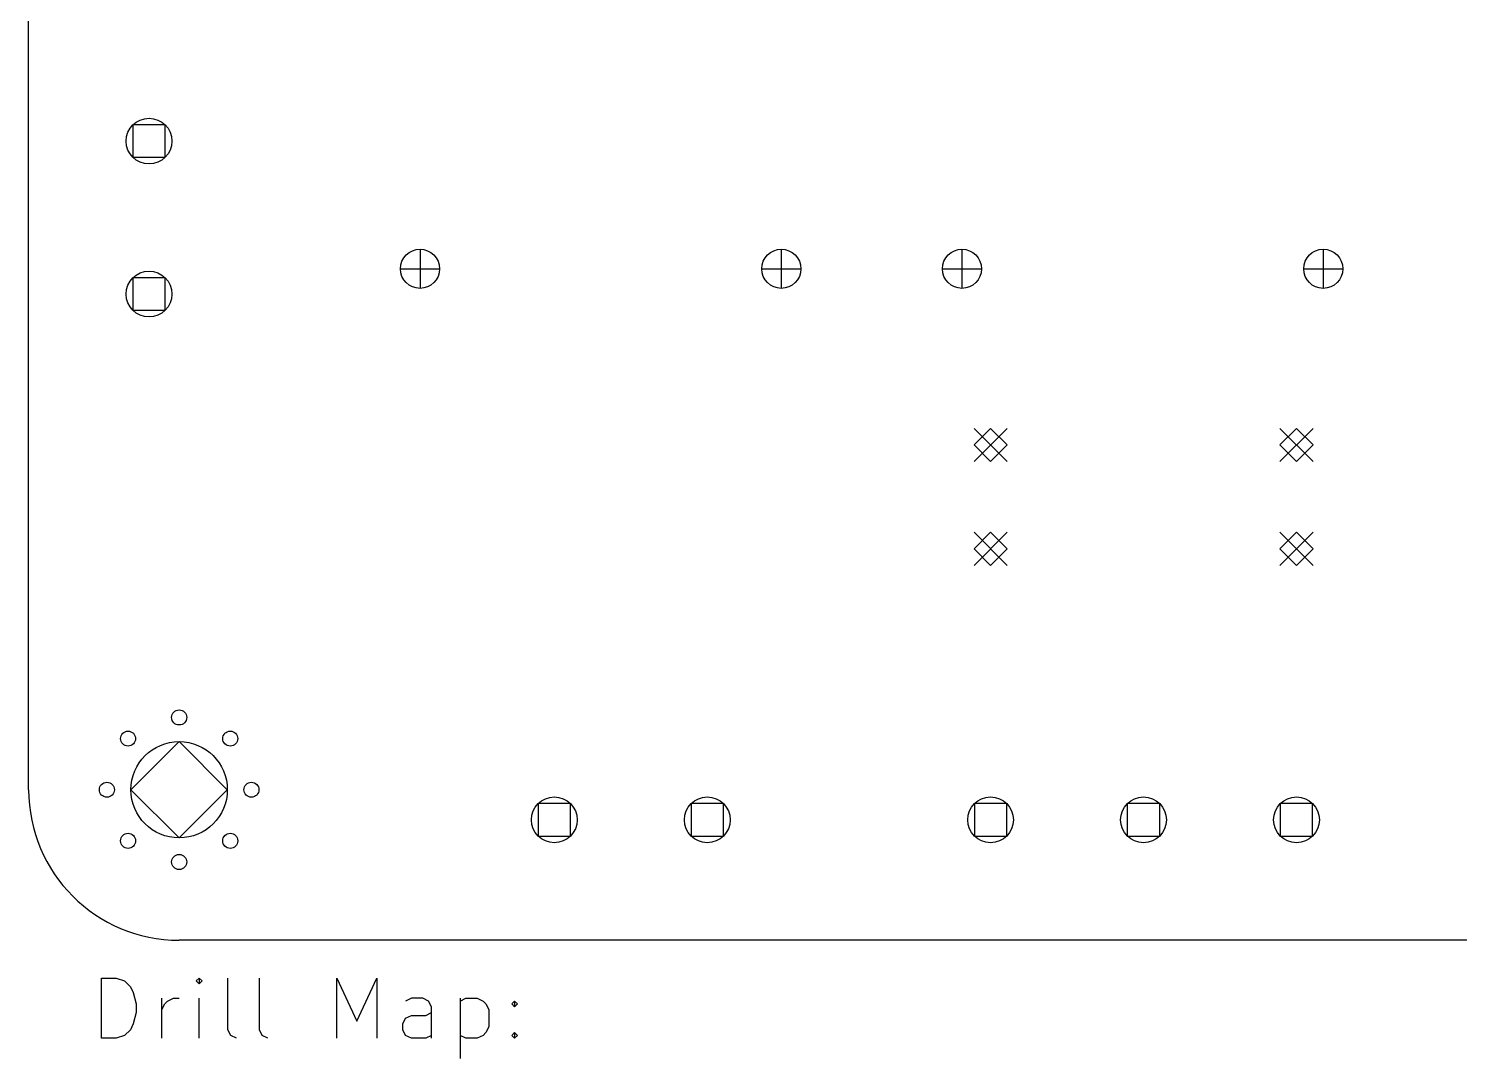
# Model space of a CAD drawing. Extents: x 1.88 to 5.91, y -7.11 to -1.57.
# Drawn here: x 1.968 to 3.839, y -5.666 to -4.32 of the extents above; entities that cross this region are included whole.
import ezdxf

# ---------------------------------------------------------------- set-up
doc = ezdxf.new("R2010")
doc.units = 0
doc.header["$MEASUREMENT"] = 0
doc.layers.add('BLACK', color=7, linetype='CONTINUOUS')

msp = doc.modelspace()

# ---------------------------------------------------------------- linework, layer by layer
at = {"layer": 'BLACK', "linetype": 'CONTINUOUS'}
for p, q in [((1.9685, -5.31496), (1.9685, -1.77165)), ((2.14714, -4.44577), (2.10483, -4.44577)), ((2.10483, -4.44577), (2.10483, -4.48809)), ((2.14714, -4.48809), (2.14714, -4.44577)), ((2.10483, -4.48809), (2.14714, -4.48809)), ((2.48031, -4.60827), (2.48031, -4.65945)), ((2.95276, -4.60827), (2.95276, -4.65945)), ((3.18898, -4.60827), (3.18898, -4.65945)), ((3.66142, -4.60827), (3.66142, -4.65945)), ((2.45472, -4.63386), (2.50591, -4.63386)), ((2.92717, -4.63386), (2.97835, -4.63386)), ((3.16339, -4.63386), (3.21457, -4.63386)), ((3.63583, -4.63386), (3.68701, -4.63386)), ((2.14714, -4.64577), (2.10483, -4.64577)), ((2.10483, -4.64577), (2.10483, -4.68809)), ((2.14714, -4.68809), (2.14714, -4.64577)), ((2.10483, -4.68809), (2.14714, -4.68809)), ((3.20472, -4.84252), (3.24803, -4.88583)), ((3.24803, -4.84252), (3.20472, -4.88583)), ((3.22638, -4.84252), (3.20472, -4.86417)), ((3.24803, -4.86417), (3.22638, -4.84252)), ((3.60472, -4.84252), (3.64803, -4.88583)), ((3.64803, -4.84252), (3.60472, -4.88583)), ((3.62638, -4.84252), (3.60472, -4.86417)), ((3.64803, -4.86417), (3.62638, -4.84252)), ((3.20472, -4.86417), (3.22638, -4.88583)), ((3.22638, -4.88583), (3.24803, -4.86417)), ((3.60472, -4.86417), (3.62638, -4.88583)), ((3.62638, -4.88583), (3.64803, -4.86417)), ((3.20472, -4.97835), (3.24803, -5.02165)), ((3.24803, -4.97835), (3.20472, -5.02165)), ((3.22638, -4.97835), (3.20472, -5)), ((3.24803, -5), (3.22638, -4.97835)), ((3.60472, -4.97835), (3.64803, -5.02165)), ((3.64803, -4.97835), (3.60472, -5.02165)), ((3.62638, -4.97835), (3.60472, -5)), ((3.64803, -5), (3.62638, -4.97835)), ((3.20472, -5), (3.22638, -5.02165)), ((3.22638, -5.02165), (3.24803, -5)), ((3.60472, -5), (3.62638, -5.02165)), ((3.62638, -5.02165), (3.64803, -5)), ((2.16535, -5.25197), (2.10236, -5.31496)), ((2.22835, -5.31496), (2.16535, -5.25197)), ((2.10236, -5.31496), (2.16535, -5.37795)), ((2.16535, -5.37795), (2.22835, -5.31496)), ((2.67706, -5.33317), (2.63475, -5.33317)), ((2.63475, -5.33317), (2.63475, -5.37549)), ((2.67706, -5.37549), (2.67706, -5.33317)), ((2.87706, -5.33317), (2.83475, -5.33317)), ((2.83475, -5.33317), (2.83475, -5.37549)), ((2.87706, -5.37549), (2.87706, -5.33317)), ((3.24754, -5.33317), (3.20522, -5.33317)), ((3.20522, -5.33317), (3.20522, -5.37549)), ((3.24754, -5.37549), (3.24754, -5.33317)), ((3.44754, -5.33317), (3.40522, -5.33317)), ((3.40522, -5.33317), (3.40522, -5.37549)), ((3.44754, -5.37549), (3.44754, -5.33317)), ((3.64754, -5.33317), (3.60522, -5.33317)), ((3.60522, -5.33317), (3.60522, -5.37549)), ((3.64754, -5.37549), (3.64754, -5.33317)), ((2.63475, -5.37549), (2.67706, -5.37549)), ((2.83475, -5.37549), (2.87706, -5.37549)), ((3.20522, -5.37549), (3.24754, -5.37549)), ((3.40522, -5.37549), (3.44754, -5.37549)), ((3.60522, -5.37549), (3.64754, -5.37549)), ((5.70866, -5.51181), (2.16535, -5.51181)), ((2.06402, -5.63995), (2.06402, -5.56121)), ((2.06402, -5.56121), (2.08277, -5.56121)), ((2.08277, -5.56121), (2.09402, -5.56496)), ((2.09402, -5.56496), (2.10152, -5.57246)), ((2.10152, -5.57246), (2.10527, -5.57996)), ((2.19151, -5.56121), (2.18776, -5.56496)), ((2.18776, -5.56496), (2.19151, -5.56871)), ((2.19526, -5.56496), (2.19151, -5.56121)), ((2.19151, -5.56121), (2.19151, -5.56871)), ((2.19151, -5.56871), (2.19526, -5.56496)), ((2.229, -5.6287), (2.229, -5.56121)), ((2.27025, -5.6287), (2.27025, -5.56121)), ((2.37148, -5.63995), (2.37148, -5.56121)), ((2.37148, -5.56121), (2.39773, -5.61745)), ((2.39773, -5.61745), (2.42398, -5.56121)), ((2.42398, -5.56121), (2.42398, -5.63995)), ((2.10527, -5.57996), (2.10902, -5.59496)), ((2.14276, -5.63995), (2.14276, -5.58746)), ((2.14651, -5.59496), (2.15026, -5.59121)), ((2.15026, -5.59121), (2.15776, -5.58746)), ((2.15776, -5.58746), (2.16526, -5.58746)), ((2.19151, -5.63995), (2.19151, -5.58746)), ((2.46897, -5.58746), (2.46147, -5.59121)), ((2.48397, -5.58746), (2.46897, -5.58746)), ((2.49147, -5.59121), (2.48397, -5.58746)), ((2.49522, -5.59871), (2.49147, -5.59121)), ((2.53271, -5.58746), (2.53271, -5.6662)), ((2.53271, -5.59121), (2.54021, -5.58746)), ((2.54021, -5.58746), (2.55521, -5.58746)), ((2.55521, -5.58746), (2.56271, -5.59121)), ((2.56271, -5.59121), (2.56646, -5.59496)), ((2.60021, -5.59496), (2.60396, -5.59121)), ((2.60396, -5.59121), (2.60771, -5.59496)), ((2.60396, -5.59121), (2.60396, -5.59871)), ((2.10902, -5.60621), (2.10527, -5.6212)), ((2.10902, -5.59496), (2.10902, -5.60621)), ((2.14276, -5.60246), (2.14651, -5.59496)), ((2.46147, -5.6137), (2.46897, -5.60996)), ((2.46897, -5.60996), (2.48772, -5.60996)), ((2.48772, -5.60996), (2.49522, -5.60621)), ((2.49522, -5.63995), (2.49522, -5.59871)), ((2.56646, -5.59496), (2.57021, -5.60246)), ((2.57021, -5.60246), (2.57021, -5.62495)), ((2.60396, -5.59871), (2.60021, -5.59496)), ((2.60771, -5.59496), (2.60396, -5.59871)), ((2.10152, -5.6287), (2.09402, -5.6362)), ((2.10527, -5.6212), (2.10152, -5.6287)), ((2.23275, -5.6362), (2.229, -5.6287)), ((2.274, -5.6362), (2.27025, -5.6287)), ((2.45772, -5.6212), (2.46147, -5.6137)), ((2.45772, -5.6287), (2.45772, -5.6212)), ((2.46147, -5.6362), (2.45772, -5.6287)), ((2.57021, -5.62495), (2.56646, -5.63245)), ((2.08277, -5.63995), (2.06402, -5.63995)), ((2.09402, -5.6362), (2.08277, -5.63995)), ((2.24025, -5.63995), (2.23275, -5.6362)), ((2.2815, -5.63995), (2.274, -5.6362)), ((2.46897, -5.63995), (2.46147, -5.6362)), ((2.48772, -5.63995), (2.46897, -5.63995)), ((2.49522, -5.6362), (2.48772, -5.63995)), ((2.54021, -5.63995), (2.53271, -5.6362)), ((2.55521, -5.63995), (2.54021, -5.63995)), ((2.56271, -5.6362), (2.55521, -5.63995)), ((2.56646, -5.63245), (2.56271, -5.6362)), ((2.60021, -5.6362), (2.60396, -5.63245)), ((2.60396, -5.63995), (2.60021, -5.6362)), ((2.60396, -5.63245), (2.60771, -5.6362)), ((2.60396, -5.63245), (2.60396, -5.63995)), ((2.60771, -5.6362), (2.60396, -5.63995))]:
    msp.add_line(p, q, dxfattribs=at)
at = {"layer": 'BLACK'}
for centre, radius in [((2.12598, -4.46693), 0.02992), ((2.48031, -4.63386), 0.02559), ((2.95276, -4.63386), 0.02559), ((3.18898, -4.63386), 0.02559), ((3.66142, -4.63386), 0.02559), ((2.12598, -4.66693), 0.02992), ((2.16535, -5.22047), 0.00984), ((2.09854, -5.24815), 0.00984), ((2.23217, -5.24815), 0.00984), ((2.16535, -5.31496), 0.06299), ((2.07087, -5.31496), 0.00984), ((2.25984, -5.31496), 0.00984), ((2.65591, -5.35433), 0.02992), ((2.85591, -5.35433), 0.02992), ((3.22638, -5.35433), 0.02992), ((3.42638, -5.35433), 0.02992), ((3.62638, -5.35433), 0.02992), ((2.09854, -5.38177), 0.00984), ((2.23217, -5.38177), 0.00984), ((2.16535, -5.40945), 0.00984)]:
    msp.add_circle(centre, radius, dxfattribs=at)
msp.add_arc((2.16535, -5.31496), 0.19685, 180, 270, dxfattribs=at)

doc.saveas('drawing.dxf')
